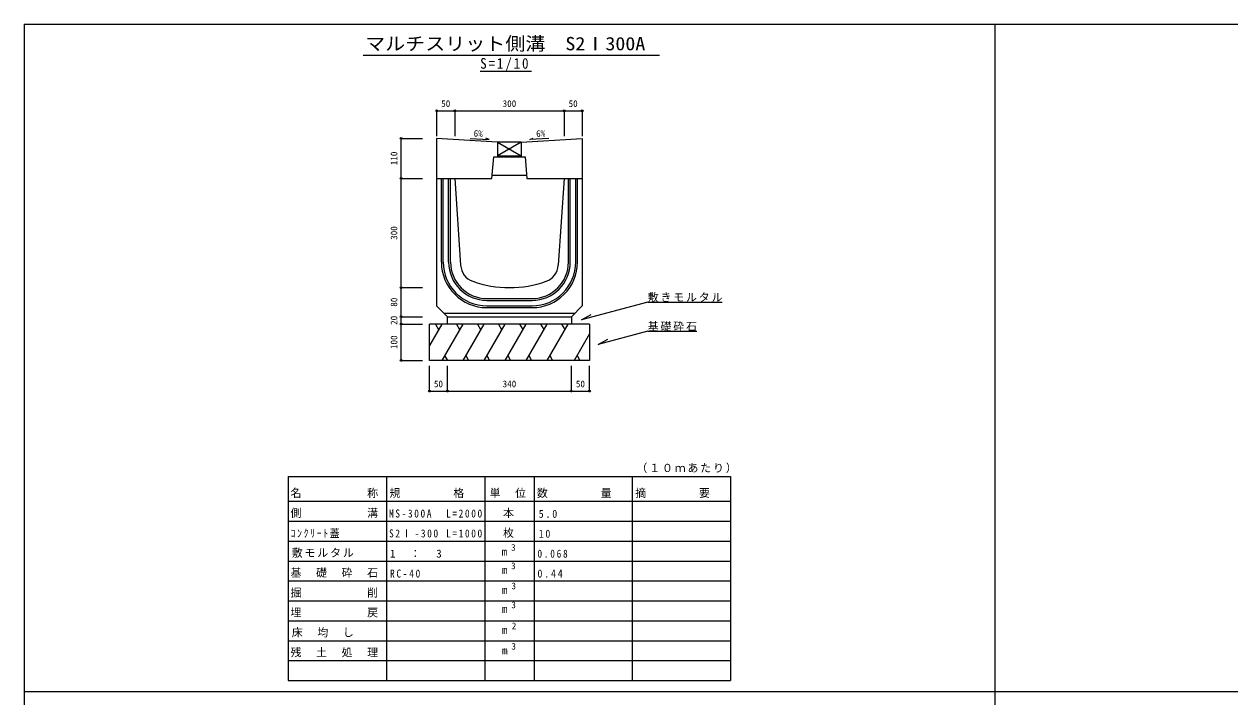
# Model space of a CAD drawing. Units: millimetres at full size, sheet at 1:10. Extents: x -4199 to 3801, y -1820 to 1847.
# Drawn here: x -4199 to -887, y -1 to 1847 of the extents above; entities that cross this region are included whole.
import ezdxf
from ezdxf.enums import TextEntityAlignment as Align

# ---------------------------------------------------------------- set-up
doc = ezdxf.new("R2010")
doc.units = ezdxf.units.MM
doc.header["$LTSCALE"] = 10
doc.header["$PDMODE"] = 32
doc.header["$PDSIZE"] = 5
doc.layers.add('0-0_通り芯', color=7, linetype='Continuous', lineweight=18)
doc.layers.add('0-1_躯体', color=4, linetype='Continuous')
doc.styles.add('ＭＳ ゴシック', font='')
doc.styles.get('ＭＳ ゴシック').set_extended_font_data('MS Gothic')

msp = doc.modelspace()

# ---------------------------------------------------------------- linework, layer by layer
at = {"layer": '0-0_通り芯', "color": 2}
for p, q in [((-4199.1, 1847.09), (-1554.64, 1847.09)), ((-4199.1, 1847.09), (-4199.1, -1819.58)), ((-1554.64, 1847.09), (3800.9, 1847.09))]:
    msp.add_line(p, q, dxfattribs=at)
at = {"layer": '0-0_通り芯', "color": 4}
for p, q in [((-1532.44, 1847.09), (-1532.44, -1819.58)), ((-4199.1, 13.76), (3800.9, 13.76))]:
    msp.add_line(p, q, dxfattribs=at)
at = {"layer": '0-0_通り芯'}
for p, q in [((-3267.6, 1762.09), (-2453.6, 1762.09)), ((-2946.21, 1717.37), (-2805.24, 1717.37)), ((-2485.99, 1082.97), (-2667.5, 1034.33)), ((-2485.99, 1082.97), (-2280.99, 1082.97)), ((-3035.77, 1023.19), (-3035.77, 1043.19)), ((-2695.77, 1043.19), (-2695.77, 1023.19)), ((-2667.5, 1034.33), (-2641.52, 1049.33)), ((-3051.72, 1023.19), (-3085.77, 964.22)), ((-3085.77, 923.19), (-3085.77, 1023.19)), ((-2645.77, 1023.19), (-3085.77, 1023.19)), ((-3069.02, 1023.19), (-3060.37, 1008.21)), ((-2993.98, 1023.19), (-3051.72, 923.19)), ((-3011.29, 1023.19), (-3002.64, 1008.21)), ((-2936.25, 1023.19), (-2993.98, 923.19)), ((-2953.55, 1023.19), (-2944.9, 1008.21)), ((-2878.51, 1023.19), (-2936.25, 923.19)), ((-2895.82, 1023.19), (-2887.17, 1008.21)), ((-2820.78, 1023.19), (-2878.51, 923.19)), ((-2838.08, 1023.19), (-2829.43, 1008.21)), ((-2763.04, 1023.19), (-2820.78, 923.19)), ((-2780.35, 1023.19), (-2771.7, 1008.21)), ((-2705.31, 1023.19), (-2763.04, 923.19)), ((-2722.61, 1023.19), (-2713.96, 1008.21)), ((-2645.77, 996.35), (-2688.01, 923.19)), ((-2645.77, 1023.19), (-2645.77, 923.19)), ((-2485.99, 1003.16), (-2350.99, 1003.16)), ((-3043.8, 936.91), (-3035.88, 923.19)), ((-2986.06, 936.91), (-2978.14, 923.19)), ((-2928.33, 936.91), (-2920.41, 923.19)), ((-2870.59, 936.91), (-2862.67, 923.19)), ((-2812.86, 936.91), (-2804.94, 923.19)), ((-2755.12, 936.91), (-2747.2, 923.19)), ((-2680.09, 936.91), (-2672.17, 923.19)), ((-2645.77, 923.19), (-3085.77, 923.19)), ((-3473.27, 604.64), (-2258.27, 604.64)), ((-3473.27, 604.64), (-3473.27, 481.52)), ((-3203.27, 604.64), (-3203.27, 481.52)), ((-2933.27, 604.64), (-2933.27, 481.52)), ((-2798.27, 604.64), (-2798.27, 481.52)), ((-2528.27, 604.64), (-2528.27, 481.52)), ((-2258.27, 604.64), (-2258.27, 481.52)), ((-3473.27, 536.24), (-2258.27, 536.24)), ((-3473.27, 481.52), (-2258.27, 481.52)), ((-3473.27, 481.52), (-3473.27, 43.76)), ((-3203.27, 481.52), (-3203.27, 43.76)), ((-2933.27, 481.52), (-2933.27, 43.76)), ((-2798.27, 481.52), (-2798.27, 43.76)), ((-2528.27, 481.52), (-2528.27, 43.76)), ((-2258.27, 481.52), (-2258.27, 43.76)), ((-3473.27, 426.8), (-2258.27, 426.8)), ((-3473.27, 372.08), (-2258.27, 372.08)), ((-3473.27, 317.36), (-2258.27, 317.36)), ((-3473.27, 262.64), (-2258.27, 262.64)), ((-3473.27, 207.92), (-2258.27, 207.92)), ((-3473.27, 153.2), (-2258.27, 153.2)), ((-3473.27, 98.48), (-2258.27, 98.48)), ((-3473.27, 43.76), (-2258.27, 43.76)), ((-3387.77, 43.76), (-2478.77, 43.76))]:
    msp.add_line(p, q, dxfattribs=at)
at = {"layer": '0-0_通り芯', "color": 3}
for p, q in [((-2833.27, 1523.19), (-2898.27, 1485.19)), ((-2898.27, 1523.19), (-2833.27, 1485.19)), ((-2898.27, 1523.19), (-2898.27, 1482.89)), ((-2833.27, 1523.19), (-2898.27, 1523.19)), ((-2833.27, 1523.19), (-2833.27, 1482.89)), ((-2913.77, 1423.19), (-2908.77, 1482.89)), ((-2908.77, 1482.89), (-2822.77, 1482.89)), ((-2898.27, 1485.19), (-2833.27, 1485.19)), ((-2822.77, 1482.89), (-2817.77, 1423.19)), ((-2913.02, 1432.19), (-2818.53, 1432.19)), ((-3065.77, 1423.19), (-2913.77, 1423.19)), ((-3052.77, 1193.19), (-3052.77, 1423.19)), ((-3047.77, 1193.19), (-3047.77, 1423.19)), ((-3032.77, 1193.19), (-3032.77, 1423.19)), ((-3027.77, 1193.19), (-3027.77, 1423.19)), ((-3015.77, 1423.19), (-2999.85, 1184.47)), ((-2817.77, 1423.19), (-2665.77, 1423.19)), ((-2715.77, 1423.19), (-2731.68, 1184.47)), ((-2703.77, 1193.19), (-2703.77, 1423.19)), ((-2698.77, 1193.19), (-2698.77, 1423.19)), ((-2683.77, 1193.19), (-2683.77, 1423.19)), ((-2678.77, 1193.19), (-2678.77, 1423.19)), ((-2665.77, 1423.19), (-2665.77, 1073.19)), ((-2927.77, 1093.19), (-2803.77, 1093.19)), ((-2927.77, 1088.19), (-2803.77, 1088.19)), ((-2927.77, 1073.19), (-2803.77, 1073.19)), ((-2927.77, 1068.19), (-2803.77, 1068.19)), ((-2695.77, 1043.19), (-2665.77, 1073.19)), ((-3045.77, 1053.19), (-2685.77, 1053.19)), ((-3035.77, 1043.19), (-2695.77, 1043.19))]:
    msp.add_line(p, q, dxfattribs=at)
for points in [[(-2898.27, 1523.19), (-3065.77, 1533.19), (-3065.77, 1423.19)], [(-2833.27, 1523.19), (-2665.77, 1533.19), (-2665.77, 1423.19)], [(-3065.77, 1423.19), (-3065.77, 1073.19), (-3035.77, 1043.19)]]:
    msp.add_lwpolyline(points, dxfattribs=at)
at = {"layer": '0-0_通り芯'}
for points in [[(-2973.66, 1533.18), (-2921.5, 1529.89), (-2931.05, 1533.63)], [(-2757.88, 1533.18), (-2810.03, 1529.89), (-2800.49, 1533.63)], [(-2485.99, 1003.16), (-2621.88, 966.75), (-2595.9, 981.75)]]:
    msp.add_lwpolyline(points, dxfattribs=at)
at = {"layer": '0-0_通り芯', "color": 3}
for centre, radius, start, end in [((-2927.77, 1193.19), 125, 180, 270), ((-2927.77, 1193.19), 120, 180, 270), ((-2927.77, 1193.19), 105, 180, 270), ((-2927.77, 1193.19), 100, 180, 270), ((-2803.77, 1193.19), 100, 270, 0), ((-2803.77, 1193.19), 105, 270, 0), ((-2803.77, 1193.19), 120, 270, 0), ((-2803.77, 1193.19), 125, 270, 0), ((-2949.97, 1187.8), 50, 183.81407, 250.31894), ((-2781.57, 1187.8), 50, 289.68105, 356.18591), ((-2865.77, 1423.19), 300, 250.31894, 289.68105)]:
    msp.add_arc(centre, radius, start, end, dxfattribs=at)
at = {"layer": '0-1_躯体', "color": 7}
for p, q in [((-3065.77, 1609.03), (-3015.77, 1609.03)), ((-3015.77, 1609.03), (-2715.77, 1609.03)), ((-2715.77, 1609.03), (-2665.77, 1609.03)), ((-3163.41, 1423.19), (-3163.41, 1533.19)), ((-3163.41, 1123.19), (-3163.41, 1423.19)), ((-3163.41, 1043.19), (-3163.41, 1123.19)), ((-3163.41, 1023.19), (-3163.41, 1043.19)), ((-3163.41, 923.19), (-3163.41, 1023.19)), ((-3085.77, 838.91), (-3035.77, 838.91)), ((-3035.77, 838.91), (-2695.77, 838.91)), ((-2695.77, 838.91), (-2645.77, 838.91))]:
    msp.add_line(p, q, dxfattribs=at)
at = {"layer": '0-1_躯体'}
for p, q in [((-3065.77, 1609.03), (-3065.77, 1539.38)), ((-3015.77, 1609.03), (-3015.77, 1539.38)), ((-2715.77, 1609.03), (-2715.77, 1539.38)), ((-2665.77, 1609.03), (-2665.77, 1539.38)), ((-3163.41, 1533.19), (-3104.51, 1533.19)), ((-3163.41, 1423.19), (-3104.51, 1423.19)), ((-3163.41, 1423.19), (-3104.51, 1423.19)), ((-3163.41, 1423.19), (-3104.51, 1423.19)), ((-3163.41, 1123.19), (-3104.51, 1123.19)), ((-3163.41, 1043.19), (-3104.51, 1043.19)), ((-3163.41, 1043.19), (-3104.51, 1043.19)), ((-3163.41, 1023.19), (-3104.51, 1023.19)), ((-3163.41, 923.19), (-3104.51, 923.19)), ((-3085.77, 838.91), (-3085.77, 908.14)), ((-3035.77, 838.91), (-3035.77, 908.14)), ((-2695.77, 838.91), (-2695.77, 908.14)), ((-2645.77, 838.91), (-2645.77, 908.14))]:
    msp.add_line(p, q, dxfattribs=at)
for p in [(-3065.77, 1609.03), (-3015.77, 1609.03), (-2715.77, 1609.03), (-2665.77, 1609.03), (-3163.41, 1533.19), (-3163.41, 1423.19), (-3163.41, 1123.19), (-3163.41, 1043.19), (-3163.41, 1023.19), (-3163.41, 923.19), (-3085.77, 838.91), (-3035.77, 838.91), (-2695.77, 838.91), (-2645.77, 838.91)]:
    msp.add_point(p, dxfattribs=at)

# ---------------------------------------------------------------- texts
at = {"layer": '0-0_通り芯', "color": 3, "style": 'ＭＳ ゴシック', "width": 1.1}
msp.add_text('マルチスリット側溝\u3000S2Ⅰ300A', height=36.66, dxfattribs=at).set_placement((-3262.19, 1764.11), align=Align.BOTTOM_LEFT)
at = {"layer": '0-0_通り芯', "color": 4, "style": 'ＭＳ ゴシック'}
for rotation, p in [(356.591, (-2964.91, 1532.79)), (3.409, (-2791.58, 1531.3))]:
    msp.add_text('6%', height=18.33, rotation=rotation, dxfattribs=at).set_placement(p, align=Align.BOTTOM_LEFT)
at = {"layer": '0-0_通り芯', "style": 'ＭＳ ゴシック'}
for p in [(-2887.35, 380.33), (-2886.45, 329.72), (-2886.45, 275), (-2886.45, 223.01), (-2886.36, 164.87), (-2886.18, 108.78)]:
    msp.add_text('m', height=21.99, dxfattribs=at).set_placement(p, align=Align.BOTTOM_LEFT)
at = {"layer": '0-0_通り芯', "color": 4, "style": 'ＭＳ ゴシック'}
for s, p in [('3', (-2861.25, 394.7)), ('3', (-2861.25, 344.08)), ('3', (-2860.08, 289.02)), ('3', (-2860.35, 236.76)), ('2', (-2859.45, 179.24)), ('3', (-2860.35, 123.15))]:
    msp.add_text(s, height=18.33, dxfattribs=at).set_placement(p, align=Align.BOTTOM_LEFT)
at = {"layer": '0-0_通り芯', "attachment_point": 7, "style": 'ＭＳ ゴシック'}
for s, insert, char_height in [('\\T1.28;\\W0.9;S=1/10', (-2946.21, 1717.37), 29.33), ('\\T1.17;敷きモルタル', (-2485.99, 1082.97), 21.99), ('\\T1.17;基礎砕石', (-2485.99, 1003.16), 21.99), ('\\T1.17;（１０ｍあたり）', (-2517.02, 613.58), 21.99), ('\\T1.17;名\u3000\u3000\u3000\u3000\u3000称', (-3467.27, 545.18), 21.99), ('\\T1.17;規\u3000\u3000\u3000\u3000格', (-3195.52, 545.18), 21.99), ('\\T1.17;単\u3000位', (-2920.27, 545.18), 21.99), ('\\T1.17;数\u3000\u3000\u3000\u3000量', (-2790.52, 545.18), 21.99), ('\\T1.17;摘\u3000\u3000\u3000\u3000要', (-2520.52, 545.18), 21.99), ('\\T1.17;側\u3000\u3000\u3000\u3000\u3000溝', (-3467.27, 490.46), 21.99), ('\\T1.36;\\W0.85;MS-300A\u3000L=2000', (-3196.52, 491.25), 21.99), ('\\T1.17;\u3000本', (-2918.52, 490.46), 21.99), ('\\T1.38;\\W0.9;5.0', (-2785.27, 490.46), 21.99), ('\\T1.33;\\W0.9;ｺﾝｸﾘｰﾄ蓋', (-3467.27, 435.74), 21.99), ('\\T1.36;\\W0.85;S2Ⅰ-300\\~L=1000', (-3196.52, 436.53), 21.99), ('\\T1.17;\u3000枚', (-2918.52, 435.74), 21.99), ('\\T1.36;\\W0.9;10', (-2785.27, 435.74), 21.99), ('\\T1.17;敷モルタル', (-3463.77, 381.02), 21.99), ('\\T1.21;1\u3000：\u30003', (-3193.77, 381.02), 21.99), ('\\T1.38;\\W0.85;0.068', (-2788.77, 381.02), 21.99), ('\\T1.17;基\u3000礎\u3000砕\u3000石', (-3467.27, 326.3), 21.99), ('\\T1.38;\\W0.85;RC-40', (-3193.77, 326.3), 21.99), ('\\T1.38;\\W0.9;0.44', (-2788.77, 326.3), 21.99), ('\\T1.17;掘\u3000\u3000\u3000\u3000\u3000削', (-3467.27, 271.58), 21.99), ('\\T1.17;埋\u3000\u3000\u3000\u3000\u3000戻', (-3467.27, 216.86), 21.99), ('\\T1.17;床\u3000均\u3000し', (-3463.77, 162.14), 21.99), ('\\T1.17;残\u3000土\u3000処\u3000理', (-3467.27, 107.42), 21.99)]:
    msp.add_mtext(s, dxfattribs=dict(at, insert=insert, char_height=char_height))
at = {"layer": '0-1_躯体', "style": 'ＭＳ ゴシック'}
for s, p in [('50', (-3053.27, 1614.03)), ('300', (-2884.52, 1614.03)), ('50', (-2703.27, 1614.03)), ('50', (-3073.27, 843.91)), ('340', (-2884.52, 843.91)), ('50', (-2683.27, 843.91))]:
    msp.add_text(s, height=18.33, dxfattribs=at).set_placement(p, align=Align.BOTTOM_LEFT)
for s, p in [('110', (-3168.41, 1459.44)), ('300', (-3168.41, 1254.44)), ('80', (-3168.41, 1070.69)), ('20', (-3168.41, 1020.69)), ('100', (-3168.41, 954.44))]:
    msp.add_text(s, height=18.33, rotation=90, dxfattribs=at).set_placement(p, align=Align.BOTTOM_LEFT)

doc.saveas('drawing.dxf')
